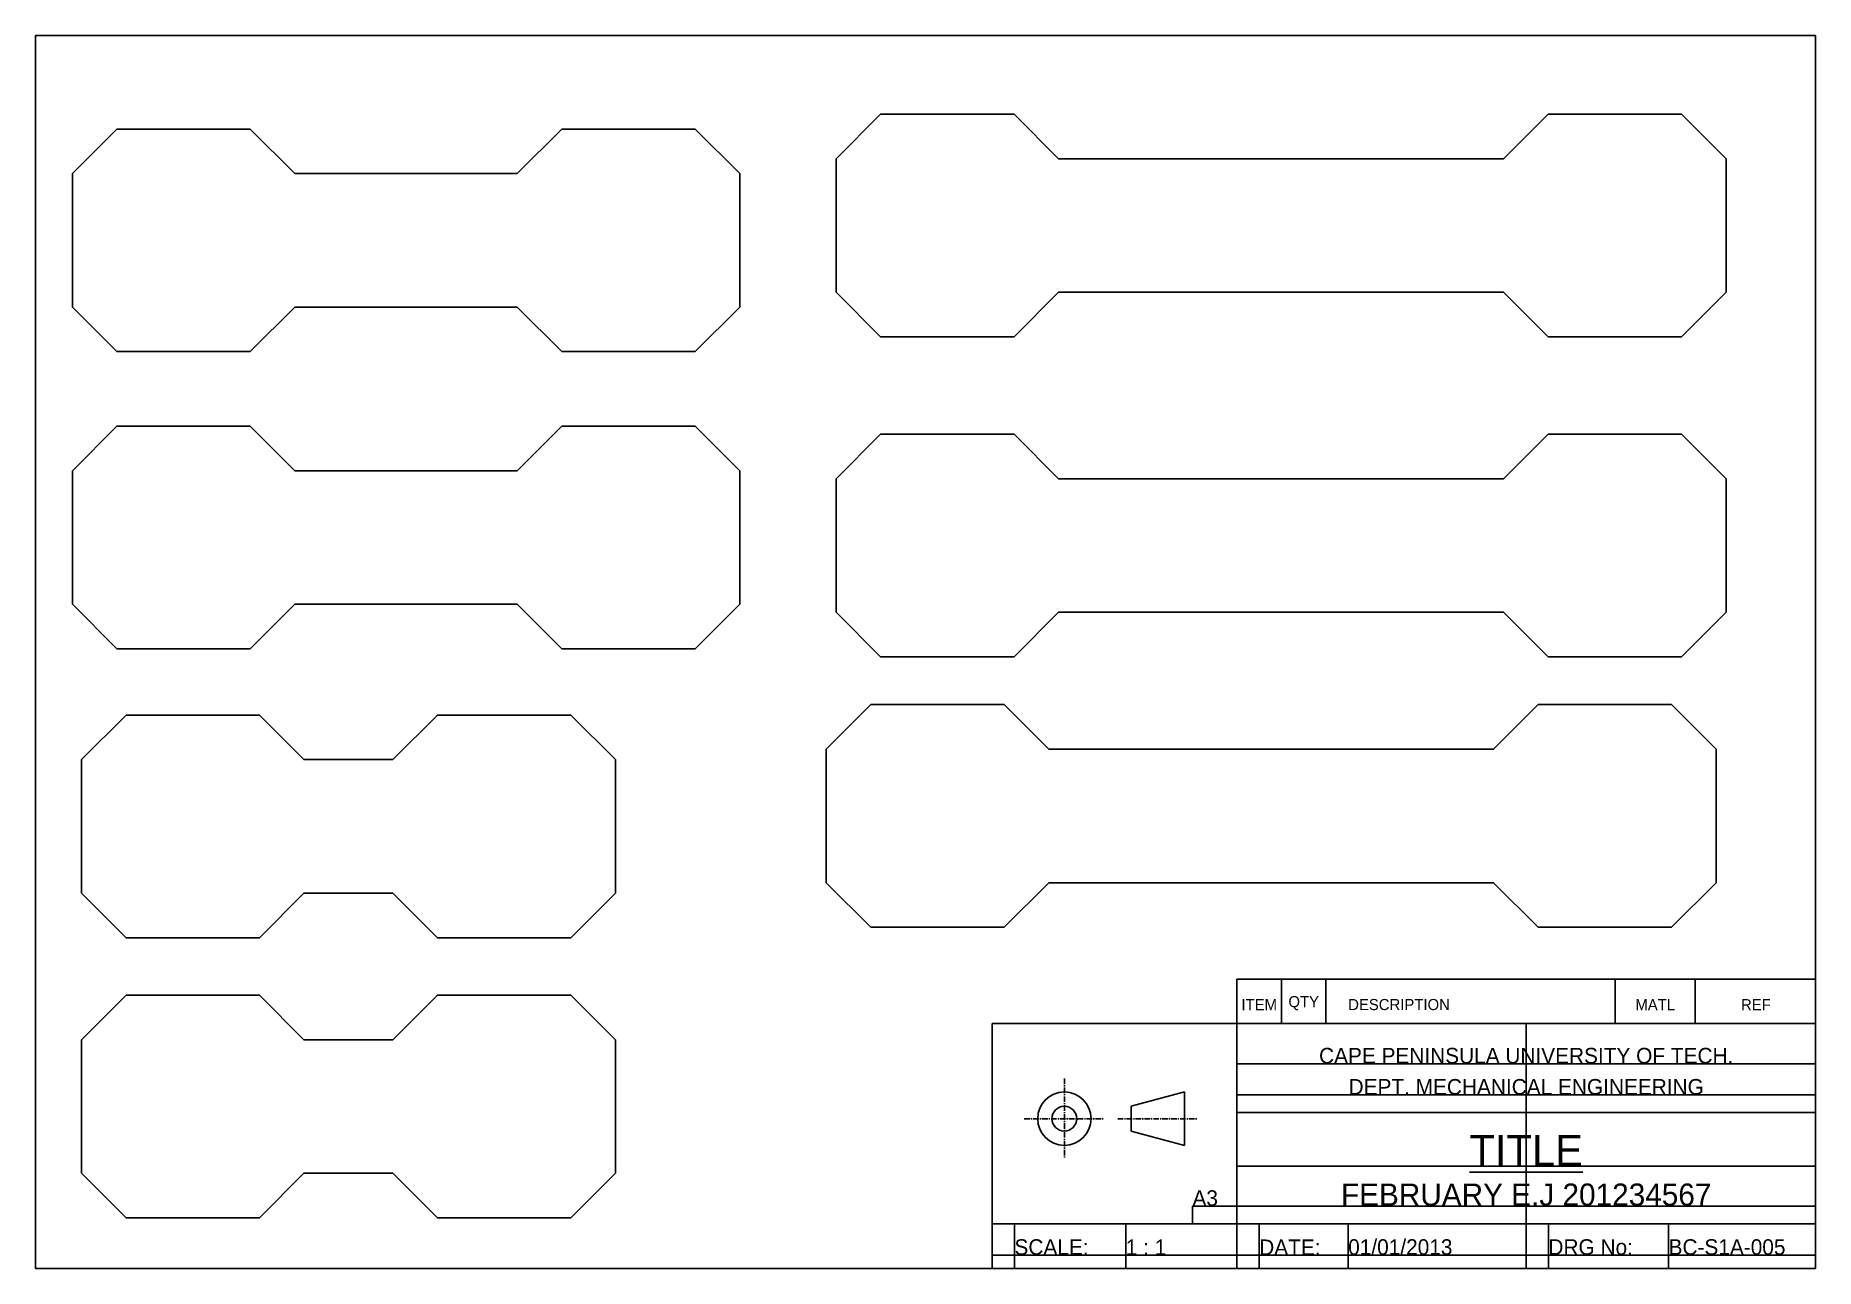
# Model space of a CAD drawing. Extents: x 10 to 410, y 10 to 287.
import ezdxf

# ---------------------------------------------------------------- set-up
doc = ezdxf.new("R2010")
doc.units = 0
doc.linetypes.add('CENTER', pattern=[2, 1.25, -0.25, 0.25, -0.25])
for name, color, linetype in [('CENTRE', 3, 'CENTER'), ('CONST2', 9, 'CONTINUOUS'), ('DIM', 5, 'CONTINUOUS'), ('LINE1', 7, 'CONTINUOUS'), ('TEXT', 1, 'CONTINUOUS')]:
    doc.layers.add(name, color=color, linetype=linetype)

msp = doc.modelspace()

# ---------------------------------------------------------------- linework, layer by layer
at = {"layer": 'CENTRE'}
for p, q in [((241.21, 52.64), (241.21, 34.64)), ((232.21, 43.64), (250.21, 43.64)), ((253.21, 43.64), (271.21, 43.64))]:
    msp.add_line(p, q, dxfattribs=at)
at = {"layer": 'CONST2'}
for p, q in [((345, 20), (345, 65)), ((280, 56), (410, 56)), ((280, 49), (410, 49)), ((280, 33), (410, 33)), ((270, 24), (410, 24)), ((270, 20), (270, 24)), ((230, 10), (230, 20)), ((255, 10), (255, 20)), ((285, 10), (285, 20)), ((305, 10), (305, 20)), ((350, 10), (350, 20)), ((377, 10), (377, 20)), ((225, 13), (410, 13))]:
    msp.add_line(p, q, dxfattribs=at)
at = {"layer": 'DIM', "ltscale": 7}
msp.add_line((410, 187.39), (410, 115.39), dxfattribs=at)
at = {"layer": 'LINE1'}
for p, q in [((410, 287), (10, 287)), ((10, 287), (10, 10)), ((410, 15.78), (410, 287)), ((199.92, 269.33), (189.92, 259.33)), ((214.92, 269.33), (199.92, 269.33)), ((214.92, 269.33), (229.92, 269.33)), ((229.92, 269.33), (239.92, 259.33)), ((349.92, 269.33), (339.92, 259.33)), ((364.92, 269.33), (349.92, 269.33)), ((364.92, 269.33), (379.92, 269.33)), ((379.92, 269.33), (389.92, 259.33)), ((28.26, 266.01), (18.26, 256.01)), ((28.26, 266.01), (58.26, 266.01)), ((58.26, 266.01), (68.26, 256.01)), ((128.26, 266.01), (118.26, 256.01)), ((143.26, 266.01), (128.26, 266.01)), ((143.26, 266.01), (158.26, 266.01)), ((158.26, 266.01), (168.26, 256.01)), ((18.26, 226.01), (18.26, 256.01)), ((118.26, 256.01), (68.26, 256.01)), ((168.26, 256.01), (168.26, 241.01)), ((189.92, 229.33), (189.92, 259.33)), ((339.92, 259.33), (239.92, 259.33)), ((389.92, 259.33), (389.92, 244.33)), ((389.92, 244.33), (389.92, 229.33)), ((168.26, 241.01), (168.26, 226.01)), ((199.92, 219.33), (189.92, 229.33)), ((229.92, 219.33), (239.92, 229.33)), ((339.92, 229.33), (239.92, 229.33)), ((349.92, 219.33), (339.92, 229.33)), ((379.92, 219.33), (389.92, 229.33)), ((28.26, 216.01), (18.26, 226.01)), ((58.26, 216.01), (68.26, 226.01)), ((118.26, 226.01), (68.26, 226.01)), ((128.26, 216.01), (118.26, 226.01)), ((158.26, 216.01), (168.26, 226.01)), ((43.26, 216.01), (28.26, 216.01)), ((58.26, 216.01), (43.26, 216.01)), ((143.26, 216.01), (128.26, 216.01)), ((158.26, 216.01), (143.26, 216.01)), ((214.92, 219.33), (199.92, 219.33)), ((229.92, 219.33), (214.92, 219.33)), ((364.92, 219.33), (349.92, 219.33)), ((379.92, 219.33), (364.92, 219.33)), ((28.26, 199.23), (18.26, 189.23)), ((28.26, 199.23), (58.26, 199.23)), ((58.26, 199.23), (68.26, 189.23)), ((128.26, 199.23), (118.26, 189.23)), ((143.26, 199.23), (128.26, 199.23)), ((143.26, 199.23), (158.26, 199.23)), ((158.26, 199.23), (168.26, 189.23)), ((199.92, 197.44), (189.92, 187.44)), ((214.92, 197.44), (199.92, 197.44)), ((214.92, 197.44), (229.92, 197.44)), ((229.92, 197.44), (239.92, 187.44)), ((349.92, 197.44), (339.92, 187.44)), ((364.92, 197.44), (349.92, 197.44)), ((364.92, 197.44), (379.92, 197.44)), ((379.92, 197.44), (389.92, 187.44)), ((18.26, 159.23), (18.26, 189.23)), ((118.26, 189.23), (68.26, 189.23)), ((168.26, 189.23), (168.26, 174.23)), ((189.92, 157.44), (189.92, 187.44)), ((339.92, 187.44), (239.92, 187.44)), ((389.92, 187.44), (389.92, 172.44)), ((168.26, 174.23), (168.26, 159.23)), ((389.92, 172.44), (389.92, 157.44)), ((28.26, 149.23), (18.26, 159.23)), ((58.26, 149.23), (68.26, 159.23)), ((118.26, 159.23), (68.26, 159.23)), ((128.26, 149.23), (118.26, 159.23)), ((158.26, 149.23), (168.26, 159.23)), ((199.92, 147.44), (189.92, 157.44)), ((229.92, 147.44), (239.92, 157.44)), ((339.92, 157.44), (239.92, 157.44)), ((349.92, 147.44), (339.92, 157.44)), ((379.92, 147.44), (389.92, 157.44)), ((43.26, 149.23), (28.26, 149.23)), ((58.26, 149.23), (43.26, 149.23)), ((143.26, 149.23), (128.26, 149.23)), ((158.26, 149.23), (143.26, 149.23)), ((214.92, 147.44), (199.92, 147.44)), ((229.92, 147.44), (214.92, 147.44)), ((364.92, 147.44), (349.92, 147.44)), ((379.92, 147.44), (364.92, 147.44)), ((197.69, 136.67), (187.69, 126.67)), ((212.69, 136.67), (197.69, 136.67)), ((212.69, 136.67), (227.69, 136.67)), ((227.69, 136.67), (237.69, 126.67)), ((347.69, 136.67), (337.69, 126.67)), ((362.69, 136.67), (347.69, 136.67)), ((362.69, 136.67), (377.69, 136.67)), ((377.69, 136.67), (387.69, 126.67)), ((30.32, 134.31), (20.32, 124.31)), ((45.32, 134.31), (30.32, 134.31)), ((45.32, 134.31), (60.32, 134.31)), ((60.32, 134.31), (70.32, 124.31)), ((100.32, 134.31), (90.32, 124.31)), ((115.32, 134.31), (100.32, 134.31)), ((115.32, 134.31), (130.32, 134.31)), ((130.32, 134.31), (140.32, 124.31)), ((20.32, 94.31), (20.32, 124.31)), ((90.32, 124.31), (70.32, 124.31)), ((140.32, 124.31), (140.32, 109.31)), ((187.69, 96.67), (187.69, 126.67)), ((337.69, 126.67), (237.69, 126.67)), ((387.69, 126.67), (387.69, 111.67)), ((140.32, 109.31), (140.32, 94.31)), ((387.69, 111.67), (387.69, 96.67)), ((197.69, 86.67), (187.69, 96.67)), ((227.69, 86.67), (237.69, 96.67)), ((337.69, 96.67), (237.69, 96.67)), ((347.69, 86.67), (337.69, 96.67)), ((377.69, 86.67), (387.69, 96.67)), ((30.32, 84.31), (20.32, 94.31)), ((60.32, 84.31), (70.32, 94.31)), ((90.32, 94.31), (70.32, 94.31)), ((100.32, 84.31), (90.32, 94.31)), ((130.32, 84.31), (140.32, 94.31)), ((45.32, 84.31), (30.32, 84.31)), ((60.32, 84.31), (45.32, 84.31)), ((115.32, 84.31), (100.32, 84.31)), ((130.32, 84.31), (115.32, 84.31)), ((212.69, 86.67), (197.69, 86.67)), ((227.69, 86.67), (212.69, 86.67)), ((362.69, 86.67), (347.69, 86.67)), ((377.69, 86.67), (362.69, 86.67)), ((280, 10), (280, 75)), ((280, 75), (410, 75)), ((290, 65), (290, 75)), ((300, 65), (300, 75)), ((365, 65), (365, 75)), ((383, 65), (383, 75)), ((30.32, 71.36), (20.32, 61.36)), ((45.32, 71.36), (30.32, 71.36)), ((45.32, 71.36), (60.32, 71.36)), ((60.32, 71.36), (70.32, 61.36)), ((100.32, 71.36), (90.32, 61.36)), ((115.32, 71.36), (100.32, 71.36)), ((115.32, 71.36), (130.32, 71.36)), ((130.32, 71.36), (140.32, 61.36)), ((225, 65), (410, 65)), ((225, 10), (225, 65)), ((20.32, 31.36), (20.32, 61.36)), ((90.32, 61.36), (70.32, 61.36)), ((140.32, 61.36), (140.32, 46.36)), ((268.21, 49.64), (256.21, 46.43)), ((268.21, 49.64), (268.21, 37.64)), ((140.32, 46.36), (140.32, 31.36)), ((256.21, 46.43), (256.21, 40.86)), ((280, 45), (410, 45)), ((268.21, 37.64), (256.21, 40.86)), ((30.32, 21.36), (20.32, 31.36)), ((60.32, 21.36), (70.32, 31.36)), ((90.32, 31.36), (70.32, 31.36)), ((100.32, 21.36), (90.32, 31.36)), ((130.32, 21.36), (140.32, 31.36)), ((45.32, 21.36), (30.32, 21.36)), ((60.32, 21.36), (45.32, 21.36)), ((115.32, 21.36), (100.32, 21.36)), ((130.32, 21.36), (115.32, 21.36)), ((225, 20), (410, 20)), ((345, 20), (345, 10)), ((410, 10), (410, 15.78)), ((10, 10), (410, 10))]:
    msp.add_line(p, q, dxfattribs=at)
for radius in [6, 2.78]:
    msp.add_circle((241.21, 43.64), radius, dxfattribs=at)

# ---------------------------------------------------------------- texts
at = {"layer": 'TEXT'}
for s, insert, char_height, attachment_point in [('ITEM', (285, 68), 2.5, 8), ('QTY', (295, 68), 2.5, 8), ('DESCRIPTION', (305, 68), 2.5, 7), ('MATL', (374, 68), 2.5, 8), ('REF', (396.62, 68), 2.5, 8), ('CAPE PENINSULA UNIVERSITY OF TECH.', (345, 56), 3.5, 8), ('DEPT. MECHANICAL ENGINEERING', (345, 49), 3.5, 8), ('{\\LTITLE}', (345, 33), 7, 8), ('FEBRUARY E.J 201234567', (345, 24), 5, 8), ('A3', (270, 24), 3.5, 7), ('SCALE:', (230, 13), 3.5, 7), ('1 : 1', (255, 13), 3.5, 7), ('DATE:', (285, 13), 3.5, 7), ('01/01/2013', (305, 13), 3.5, 7), ('DRG No:', (350, 13), 3.5, 7), ('BC-S1A-005', (377, 13), 3.5, 7)]:
    msp.add_mtext(s, dxfattribs=dict(at, insert=insert, char_height=char_height, attachment_point=attachment_point))

doc.saveas('drawing.dxf')
